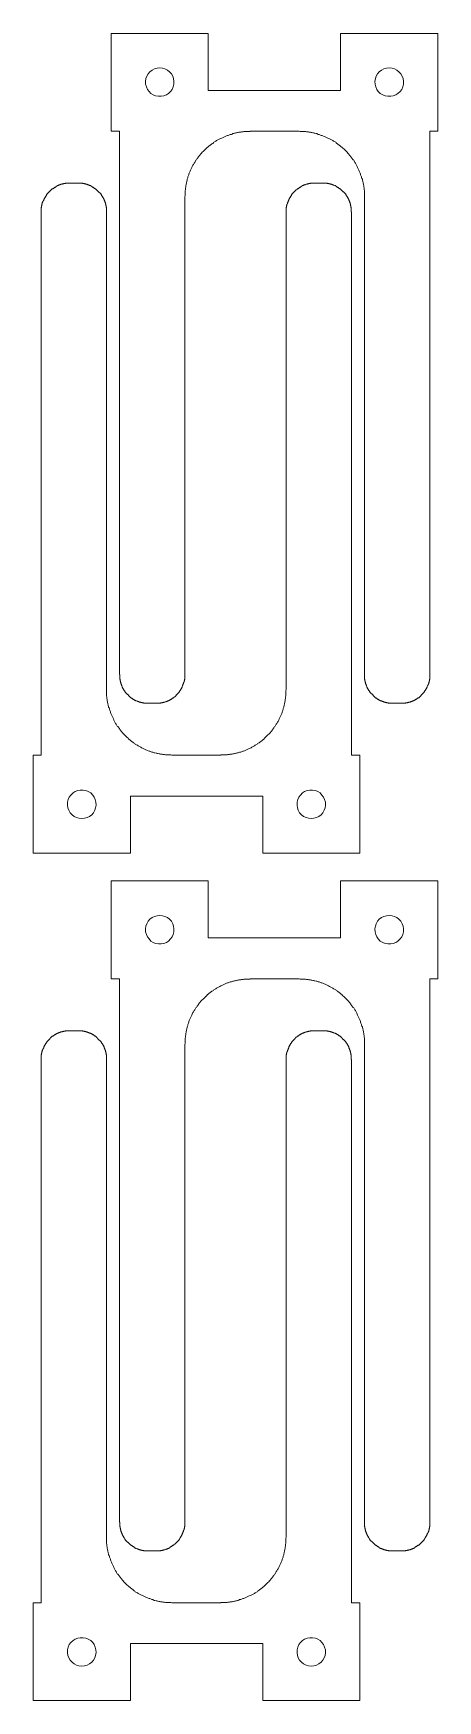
# Model space of a CAD drawing. Extents: x 61 to 201, y 102 to 681.
import ezdxf

# ---------------------------------------------------------------- set-up
doc = ezdxf.new("R2010")
doc.units = 0
doc.header["$MEASUREMENT"] = 0
doc.layers.add('Capa 1', color=7, linetype='Continuous')

msp = doc.modelspace()

# ---------------------------------------------------------------- linework, layer by layer
at = {"layer": 'Capa 1', "color": 7, "lineweight": 20, "true_color": 0xffffff}
for points in [[(87.78, 680.62), (87.78, 646.66)], [(121.5, 680.62), (87.78, 680.62)], [(121.5, 660.82), (121.5, 680.62)], [(167.46, 660.82), (167.46, 680.62)], [(167.46, 680.62), (201.18, 680.62)], [(201.18, 680.62), (201.18, 646.66)], [(104.7, 668.62), (105.66, 668.5), (106.5, 668.26), (107.34, 667.9), (108.06, 667.3), (108.78, 666.58), (109.26, 665.74), (109.5, 664.9), (109.62, 663.94), (109.62, 662.98), (109.38, 662.02), (109.02, 661.18), (108.42, 660.46), (107.7, 659.74), (106.98, 659.26), (106.14, 658.9), (105.18, 658.78), (104.22, 658.78), (103.26, 658.9), (102.42, 659.26), (101.58, 659.74), (100.98, 660.46), (100.38, 661.18), (100.02, 662.02), (99.78, 662.98), (99.78, 663.94), (99.9, 664.9), (100.14, 665.74), (100.62, 666.58), (101.22, 667.3), (102.06, 667.9), (102.9, 668.26), (103.74, 668.5), (104.7, 668.62)], [(184.38, 668.62), (183.42, 668.5), (182.46, 668.26), (181.62, 667.9), (180.9, 667.3), (180.3, 666.58), (179.82, 665.74), (179.58, 664.9), (179.34, 663.94), (179.46, 662.98), (179.7, 662.02), (180.06, 661.18), (180.54, 660.46), (181.26, 659.74), (182.1, 659.26), (182.94, 658.9), (183.9, 658.78), (184.86, 658.78), (185.7, 658.9), (186.66, 659.26), (187.38, 659.74), (188.1, 660.46), (188.7, 661.18), (189.06, 662.02), (189.3, 662.98), (189.3, 663.94), (189.18, 664.9), (188.82, 665.74), (188.34, 666.58), (187.74, 667.3), (187.02, 667.9), (186.18, 668.26), (185.34, 668.5), (184.38, 668.62)], [(121.5, 660.82), (167.46, 660.82)], [(87.78, 646.66), (90.66, 646.66)], [(90.66, 646.66), (90.66, 458.14)], [(113.34, 623.98), (113.46, 624.22), (113.46, 626.14), (113.58, 626.38), (113.58, 626.98), (113.7, 627.22), (113.7, 627.82), (113.82, 628.06), (113.82, 628.3), (113.94, 628.66), (113.94, 628.9), (114.06, 629.14), (114.06, 629.38), (114.18, 629.74), (114.18, 629.98), (114.3, 630.22), (114.42, 630.46), (114.42, 630.82), (114.54, 631.06), (114.66, 631.3), (114.78, 631.54), (114.78, 631.78), (114.9, 632.14), (115.02, 632.38), (115.14, 632.62), (115.26, 632.86), (115.38, 633.1), (115.5, 633.34), (115.62, 633.58), (115.74, 633.82), (115.86, 634.06), (115.98, 634.42), (116.1, 634.66), (116.22, 634.9), (116.34, 635.14), (116.46, 635.38), (116.58, 635.62), (116.82, 635.86), (116.94, 636.1), (117.06, 636.34), (117.18, 636.58), (117.42, 636.7), (117.54, 636.94), (117.66, 637.18), (117.9, 637.42), (118.02, 637.66), (118.26, 637.9), (118.38, 638.14), (118.5, 638.26), (118.74, 638.5), (118.86, 638.74), (119.1, 638.98), (119.22, 639.1), (119.46, 639.34), (119.7, 639.58), (119.82, 639.7), (120.06, 639.94), (120.3, 640.18), (120.42, 640.3), (120.66, 640.54), (120.9, 640.78), (121.02, 640.9), (121.26, 641.14), (121.5, 641.26), (121.74, 641.5), (121.86, 641.62), (122.1, 641.74), (122.34, 641.98), (122.58, 642.1), (122.82, 642.34), (123.06, 642.46), (123.3, 642.58), (123.42, 642.82), (123.66, 642.94), (123.9, 643.06), (124.14, 643.18), (124.38, 643.42), (124.62, 643.54), (124.86, 643.66), (125.1, 643.78), (125.34, 643.9), (125.58, 644.02), (125.94, 644.14), (126.18, 644.26), (126.42, 644.38), (126.66, 644.5), (126.9, 644.62), (127.14, 644.74), (127.38, 644.86), (127.62, 644.98), (127.86, 645.1), (128.22, 645.22), (128.46, 645.22), (128.7, 645.34), (128.94, 645.46), (129.18, 645.58), (129.54, 645.58), (129.78, 645.7), (130.02, 645.82), (130.26, 645.82), (130.62, 645.94), (130.86, 645.94), (131.1, 646.06), (131.34, 646.06), (131.7, 646.18), (131.94, 646.18), (132.18, 646.3), (132.78, 646.3), (133.02, 646.42), (133.62, 646.42), (133.86, 646.54), (136.02, 646.54)], [(153.06, 646.66), (136.02, 646.66)], [(153.06, 646.66), (153.42, 646.54), (155.34, 646.54), (155.58, 646.42), (156.18, 646.42), (156.42, 646.3), (157.02, 646.3), (157.26, 646.18), (157.5, 646.18), (157.86, 646.06), (158.1, 646.06), (158.34, 645.94), (158.58, 645.94), (158.94, 645.82), (159.18, 645.82), (159.42, 645.7), (159.66, 645.58), (160.02, 645.58), (160.26, 645.46), (160.5, 645.34), (160.74, 645.22), (160.98, 645.22), (161.34, 645.1), (161.58, 644.98), (161.82, 644.86), (162.06, 644.74), (162.3, 644.62), (162.54, 644.5), (162.78, 644.38), (163.02, 644.26), (163.26, 644.14), (163.62, 644.02), (163.86, 643.9), (164.1, 643.78), (164.34, 643.66), (164.58, 643.54), (164.82, 643.42), (165.06, 643.18), (165.3, 643.06), (165.54, 642.94), (165.78, 642.82), (165.9, 642.58), (166.14, 642.46), (166.38, 642.34), (166.62, 642.1), (166.86, 641.98), (167.1, 641.74), (167.34, 641.62), (167.46, 641.5), (167.7, 641.26), (167.94, 641.14), (168.18, 640.9), (168.3, 640.78), (168.54, 640.54), (168.78, 640.3), (168.9, 640.18), (169.14, 639.94), (169.38, 639.7), (169.5, 639.58), (169.74, 639.34), (169.98, 639.1), (170.1, 638.98), (170.34, 638.74), (170.46, 638.5), (170.7, 638.26), (170.82, 638.14), (170.94, 637.9), (171.18, 637.66), (171.3, 637.42), (171.54, 637.18), (171.66, 636.94), (171.78, 636.7), (172.02, 636.58), (172.14, 636.34), (172.26, 636.1), (172.38, 635.86), (172.62, 635.62), (172.74, 635.38), (172.86, 635.14), (172.98, 634.9), (173.1, 634.66), (173.22, 634.42), (173.34, 634.06), (173.46, 633.82), (173.58, 633.58), (173.7, 633.34), (173.82, 633.1), (173.94, 632.86), (174.06, 632.62), (174.18, 632.38), (174.3, 632.14), (174.42, 631.78), (174.42, 631.54), (174.54, 631.3), (174.66, 631.06), (174.78, 630.82), (174.78, 630.46), (174.9, 630.22), (175.02, 629.98), (175.02, 629.74), (175.14, 629.38), (175.14, 629.14), (175.26, 628.9), (175.26, 628.66), (175.38, 628.3), (175.38, 628.06), (175.5, 627.82), (175.5, 627.22), (175.62, 626.98), (175.62, 626.38), (175.74, 626.14), (175.74, 623.98)], [(201.18, 646.66), (198.42, 646.66)], [(198.42, 646.66), (198.42, 458.14)], [(63.54, 618.66), (63.54, 620.22), (63.66, 620.34), (63.66, 620.82), (63.78, 620.94), (63.78, 621.3), (63.9, 621.42), (63.9, 621.78), (64.02, 621.9), (64.02, 622.02), (64.14, 622.14), (64.14, 622.38), (64.26, 622.5), (64.26, 622.62), (64.38, 622.74), (64.38, 622.98), (64.5, 623.1), (64.5, 623.22), (64.62, 623.34), (64.62, 623.46), (64.74, 623.58), (64.86, 623.7), (64.86, 623.82), (64.98, 623.94), (64.98, 624.06), (65.1, 624.18), (65.1, 624.3), (65.22, 624.3), (65.34, 624.42), (65.34, 624.54), (65.46, 624.66), (65.46, 624.78), (65.58, 624.9), (65.7, 624.9), (65.7, 625.02), (65.82, 625.14), (65.94, 625.26), (66.06, 625.38), (66.18, 625.5), (66.18, 625.62), (66.3, 625.62), (66.42, 625.74), (66.54, 625.86), (66.54, 625.98), (66.66, 625.98), (66.78, 626.1), (66.9, 626.22), (67.02, 626.34), (67.14, 626.46), (67.26, 626.46), (67.26, 626.58), (67.38, 626.7), (67.5, 626.7), (67.62, 626.82), (67.74, 626.82), (67.86, 626.94), (67.86, 627.06), (67.98, 627.06), (68.1, 627.18), (68.22, 627.18), (68.34, 627.3), (68.46, 627.3), (68.58, 627.42), (68.7, 627.54), (68.82, 627.54), (68.94, 627.66), (69.06, 627.66), (69.18, 627.78), (69.42, 627.78), (69.54, 627.9), (69.66, 627.9), (69.78, 628.02), (70.02, 628.02), (70.14, 628.14), (70.26, 628.14), (70.38, 628.26), (70.74, 628.26), (70.86, 628.38), (71.22, 628.38), (71.34, 628.5), (71.82, 628.5), (71.94, 628.62), (73.5, 628.62)], [(73.5, 628.62), (76.38, 628.62)], [(76.38, 628.62), (77.82, 628.62), (77.94, 628.5), (78.42, 628.5), (78.54, 628.38), (78.9, 628.38), (79.02, 628.26), (79.38, 628.26), (79.5, 628.14), (79.62, 628.14), (79.74, 628.02), (79.98, 628.02), (80.1, 627.9), (80.22, 627.9), (80.34, 627.78), (80.58, 627.78), (80.7, 627.66), (80.82, 627.66), (80.94, 627.54), (81.06, 627.54), (81.18, 627.42), (81.3, 627.3), (81.42, 627.3), (81.54, 627.18), (81.66, 627.18), (81.78, 627.06), (81.9, 627.06), (81.9, 626.94), (82.02, 626.82), (82.14, 626.82), (82.26, 626.7), (82.38, 626.7), (82.5, 626.58), (82.5, 626.46), (82.62, 626.46), (82.74, 626.34), (82.86, 626.22), (82.98, 626.1), (83.1, 625.98), (83.22, 625.98), (83.22, 625.86), (83.34, 625.74), (83.46, 625.62), (83.58, 625.62), (83.58, 625.5), (83.7, 625.38), (83.82, 625.26), (83.94, 625.14), (84.06, 625.02), (84.06, 624.9), (84.18, 624.9), (84.3, 624.78), (84.3, 624.66), (84.42, 624.54), (84.42, 624.42), (84.54, 624.3), (84.66, 624.3), (84.66, 624.18), (84.78, 624.06), (84.78, 623.94), (84.9, 623.82), (84.9, 623.7), (85.02, 623.58), (85.14, 623.46), (85.14, 623.34), (85.26, 623.22), (85.26, 623.1), (85.38, 622.98), (85.38, 622.74), (85.5, 622.62), (85.5, 622.5), (85.62, 622.38), (85.62, 622.14), (85.74, 622.02), (85.74, 621.9), (85.86, 621.78), (85.86, 621.42), (85.98, 621.3), (85.98, 620.94), (86.1, 620.82), (86.1, 620.34), (86.22, 620.22), (86.22, 618.66)], [(148.62, 618.66), (148.62, 620.22), (148.74, 620.34), (148.74, 620.82), (148.86, 620.94), (148.86, 621.3), (148.98, 621.42), (148.98, 621.78), (149.1, 621.9), (149.1, 622.02), (149.22, 622.14), (149.22, 622.38), (149.34, 622.5), (149.34, 622.62), (149.46, 622.74), (149.46, 622.98), (149.58, 623.1), (149.58, 623.22), (149.7, 623.34), (149.7, 623.46), (149.82, 623.58), (149.94, 623.7), (149.94, 623.82), (150.06, 623.94), (150.06, 624.06), (150.18, 624.18), (150.18, 624.3), (150.3, 624.3), (150.42, 624.42), (150.42, 624.54), (150.54, 624.66), (150.54, 624.78), (150.66, 624.9), (150.78, 624.9), (150.78, 625.02), (150.9, 625.14), (151.02, 625.26), (151.14, 625.38), (151.26, 625.5), (151.26, 625.62), (151.38, 625.62), (151.5, 625.74), (151.62, 625.86), (151.62, 625.98), (151.74, 625.98), (151.86, 626.1), (151.98, 626.22), (152.1, 626.34), (152.22, 626.46), (152.34, 626.46), (152.34, 626.58), (152.46, 626.7), (152.58, 626.7), (152.7, 626.82), (152.82, 626.82), (152.94, 626.94), (152.94, 627.06), (153.06, 627.06), (153.18, 627.18), (153.3, 627.18), (153.42, 627.3), (153.54, 627.3), (153.66, 627.42), (153.78, 627.54), (153.9, 627.54), (154.02, 627.66), (154.14, 627.66), (154.26, 627.78), (154.5, 627.78), (154.62, 627.9), (154.74, 627.9), (154.86, 628.02), (155.1, 628.02), (155.22, 628.14), (155.34, 628.14), (155.46, 628.26), (155.82, 628.26), (155.94, 628.38), (156.3, 628.38), (156.42, 628.5), (156.9, 628.5), (157.02, 628.62), (158.58, 628.62)], [(161.34, 628.62), (158.58, 628.62)], [(161.34, 628.62), (162.78, 628.62), (162.9, 628.5), (163.38, 628.5), (163.5, 628.38), (163.86, 628.38), (163.98, 628.26), (164.34, 628.26), (164.46, 628.14), (164.58, 628.14), (164.7, 628.02), (164.94, 628.02), (165.06, 627.9), (165.18, 627.9), (165.3, 627.78), (165.54, 627.78), (165.66, 627.66), (165.78, 627.66), (165.9, 627.54), (166.02, 627.54), (166.14, 627.42), (166.26, 627.3), (166.38, 627.3), (166.5, 627.18), (166.62, 627.18), (166.74, 627.06), (166.86, 627.06), (166.86, 626.94), (166.98, 626.82), (167.1, 626.82), (167.22, 626.7), (167.34, 626.7), (167.46, 626.58), (167.46, 626.46), (167.58, 626.46), (167.7, 626.34), (167.82, 626.22), (167.94, 626.1), (168.06, 625.98), (168.18, 625.98), (168.18, 625.86), (168.3, 625.74), (168.42, 625.62), (168.54, 625.62), (168.54, 625.5), (168.66, 625.38), (168.78, 625.26), (168.9, 625.14), (169.02, 625.02), (169.02, 624.9), (169.14, 624.9), (169.26, 624.78), (169.26, 624.66), (169.38, 624.54), (169.38, 624.42), (169.5, 624.3), (169.62, 624.3), (169.62, 624.18), (169.74, 624.06), (169.74, 623.94), (169.86, 623.82), (169.86, 623.7), (169.98, 623.58), (170.1, 623.46), (170.1, 623.34), (170.22, 623.22), (170.22, 623.1), (170.34, 622.98), (170.34, 622.74), (170.46, 622.62), (170.46, 622.5), (170.58, 622.38), (170.58, 622.14), (170.7, 622.02), (170.7, 621.9), (170.82, 621.78), (170.82, 621.42), (170.94, 621.3), (170.94, 620.94), (171.06, 620.82), (171.06, 620.34), (171.18, 620.22), (171.18, 618.66)], [(113.34, 458.14), (113.34, 623.98)], [(175.74, 458.14), (175.74, 623.98)], [(63.54, 430.14), (63.54, 618.66)], [(86.22, 618.66), (86.22, 452.82)], [(148.62, 618.66), (148.62, 452.82)], [(171.3, 430.14), (171.3, 618.66)], [(100.62, 448.18), (99.18, 448.18), (99.06, 448.3), (98.58, 448.3), (98.46, 448.42), (98.1, 448.42), (97.98, 448.54), (97.62, 448.54), (97.5, 448.66), (97.38, 448.66), (97.26, 448.78), (97.02, 448.78), (96.9, 448.9), (96.78, 448.9), (96.66, 449.02), (96.42, 449.02), (96.3, 449.14), (96.18, 449.14), (96.06, 449.26), (95.94, 449.26), (95.82, 449.38), (95.7, 449.5), (95.58, 449.5), (95.46, 449.62), (95.34, 449.62), (95.22, 449.74), (95.1, 449.74), (95.1, 449.86), (94.98, 449.98), (94.86, 449.98), (94.74, 450.1), (94.62, 450.1), (94.5, 450.22), (94.5, 450.34), (94.38, 450.34), (94.26, 450.46), (94.14, 450.58), (94.02, 450.7), (93.9, 450.82), (93.78, 450.82), (93.78, 450.94), (93.66, 451.06), (93.54, 451.18), (93.42, 451.18), (93.42, 451.3), (93.3, 451.42), (93.18, 451.54), (93.06, 451.66), (92.94, 451.78), (92.94, 451.9), (92.82, 451.9), (92.7, 452.02), (92.7, 452.14), (92.58, 452.26), (92.58, 452.38), (92.46, 452.5), (92.34, 452.5), (92.34, 452.62), (92.22, 452.74), (92.22, 452.86), (92.1, 452.98), (92.1, 453.1), (91.98, 453.22), (91.86, 453.34), (91.86, 453.46), (91.74, 453.58), (91.74, 453.7), (91.62, 453.82), (91.62, 454.06), (91.5, 454.18), (91.5, 454.3), (91.38, 454.42), (91.38, 454.66), (91.26, 454.78), (91.26, 454.9), (91.14, 455.02), (91.14, 455.38), (91.02, 455.5), (91.02, 455.86), (90.9, 455.98), (90.9, 456.46), (90.78, 456.58), (90.78, 458.14)], [(113.34, 458.14), (113.34, 456.58), (113.22, 456.46), (113.22, 455.98), (113.1, 455.86), (113.1, 455.5), (112.98, 455.38), (112.98, 455.02), (112.86, 454.9), (112.86, 454.78), (112.74, 454.66), (112.74, 454.42), (112.62, 454.3), (112.62, 454.18), (112.5, 454.06), (112.5, 453.82), (112.38, 453.7), (112.38, 453.58), (112.26, 453.46), (112.26, 453.34), (112.14, 453.22), (112.02, 453.1), (112.02, 452.98), (111.9, 452.86), (111.9, 452.74), (111.78, 452.62), (111.78, 452.5), (111.66, 452.5), (111.54, 452.38), (111.54, 452.26), (111.42, 452.14), (111.42, 452.02), (111.3, 451.9), (111.18, 451.9), (111.18, 451.78), (111.06, 451.66), (110.94, 451.54), (110.82, 451.42), (110.7, 451.3), (110.7, 451.18), (110.58, 451.18), (110.46, 451.06), (110.34, 450.94), (110.34, 450.82), (110.22, 450.82), (110.1, 450.7), (109.98, 450.58), (109.86, 450.46), (109.74, 450.34), (109.62, 450.34), (109.62, 450.22), (109.5, 450.1), (109.38, 450.1), (109.26, 449.98), (109.14, 449.98), (109.02, 449.86), (109.02, 449.74), (108.9, 449.74), (108.78, 449.62), (108.66, 449.62), (108.54, 449.5), (108.42, 449.5), (108.3, 449.38), (108.18, 449.26), (108.06, 449.26), (107.94, 449.14), (107.82, 449.14), (107.7, 449.02), (107.46, 449.02), (107.34, 448.9), (107.22, 448.9), (107.1, 448.78), (106.86, 448.78), (106.74, 448.66), (106.62, 448.66), (106.5, 448.54), (106.14, 448.54), (106.02, 448.42), (105.66, 448.42), (105.54, 448.3), (105.06, 448.3), (104.94, 448.18), (103.38, 448.18)], [(185.58, 448.18), (184.14, 448.18), (184.02, 448.3), (183.54, 448.3), (183.42, 448.42), (183.06, 448.42), (182.94, 448.54), (182.58, 448.54), (182.46, 448.66), (182.34, 448.66), (182.22, 448.78), (181.98, 448.78), (181.86, 448.9), (181.74, 448.9), (181.62, 449.02), (181.38, 449.02), (181.26, 449.14), (181.14, 449.14), (181.02, 449.26), (180.9, 449.26), (180.78, 449.38), (180.66, 449.5), (180.54, 449.5), (180.42, 449.62), (180.3, 449.62), (180.18, 449.74), (180.06, 449.74), (180.06, 449.86), (179.94, 449.98), (179.82, 449.98), (179.7, 450.1), (179.58, 450.1), (179.46, 450.22), (179.46, 450.34), (179.34, 450.34), (179.22, 450.46), (179.1, 450.58), (178.98, 450.7), (178.86, 450.82), (178.74, 450.82), (178.74, 450.94), (178.62, 451.06), (178.5, 451.18), (178.38, 451.18), (178.38, 451.3), (178.26, 451.42), (178.14, 451.54), (178.02, 451.66), (177.9, 451.78), (177.9, 451.9), (177.78, 451.9), (177.66, 452.02), (177.66, 452.14), (177.54, 452.26), (177.54, 452.38), (177.42, 452.5), (177.3, 452.5), (177.3, 452.62), (177.18, 452.74), (177.18, 452.86), (177.06, 452.98), (177.06, 453.1), (176.94, 453.22), (176.82, 453.34), (176.82, 453.46), (176.7, 453.58), (176.7, 453.7), (176.58, 453.82), (176.58, 454.06), (176.46, 454.18), (176.46, 454.3), (176.34, 454.42), (176.34, 454.66), (176.22, 454.78), (176.22, 454.9), (176.1, 455.02), (176.1, 455.38), (175.98, 455.5), (175.98, 455.86), (175.86, 455.98), (175.86, 456.46), (175.74, 456.58), (175.74, 458.14)], [(198.42, 458.14), (198.42, 456.58), (198.3, 456.46), (198.3, 455.98), (198.18, 455.86), (198.18, 455.5), (198.06, 455.38), (198.06, 455.02), (197.94, 454.9), (197.94, 454.78), (197.82, 454.66), (197.82, 454.42), (197.7, 454.3), (197.7, 454.18), (197.58, 454.06), (197.58, 453.82), (197.46, 453.7), (197.46, 453.58), (197.34, 453.46), (197.34, 453.34), (197.22, 453.22), (197.1, 453.1), (197.1, 452.98), (196.98, 452.86), (196.98, 452.74), (196.86, 452.62), (196.86, 452.5), (196.74, 452.5), (196.62, 452.38), (196.62, 452.26), (196.5, 452.14), (196.5, 452.02), (196.38, 451.9), (196.26, 451.9), (196.26, 451.78), (196.14, 451.66), (196.02, 451.54), (195.9, 451.42), (195.78, 451.3), (195.78, 451.18), (195.66, 451.18), (195.54, 451.06), (195.42, 450.94), (195.42, 450.82), (195.3, 450.82), (195.18, 450.7), (195.06, 450.58), (194.94, 450.46), (194.82, 450.34), (194.7, 450.34), (194.7, 450.22), (194.58, 450.1), (194.46, 450.1), (194.34, 449.98), (194.22, 449.98), (194.1, 449.86), (194.1, 449.74), (193.98, 449.74), (193.86, 449.62), (193.74, 449.62), (193.62, 449.5), (193.5, 449.5), (193.38, 449.38), (193.26, 449.26), (193.14, 449.26), (193.02, 449.14), (192.9, 449.14), (192.78, 449.02), (192.54, 449.02), (192.42, 448.9), (192.3, 448.9), (192.18, 448.78), (191.94, 448.78), (191.82, 448.66), (191.7, 448.66), (191.58, 448.54), (191.22, 448.54), (191.1, 448.42), (190.74, 448.42), (190.62, 448.3), (190.14, 448.3), (190.02, 448.18), (188.46, 448.18)], [(108.9, 430.14), (108.54, 430.26), (106.62, 430.26), (106.38, 430.38), (105.78, 430.38), (105.54, 430.5), (104.94, 430.5), (104.7, 430.62), (104.46, 430.62), (104.1, 430.74), (103.86, 430.74), (103.62, 430.86), (103.38, 430.86), (103.02, 430.98), (102.78, 430.98), (102.54, 431.1), (102.3, 431.22), (101.94, 431.22), (101.7, 431.34), (101.46, 431.46), (101.22, 431.58), (100.98, 431.58), (100.62, 431.7), (100.38, 431.82), (100.14, 431.94), (99.9, 432.06), (99.66, 432.18), (99.42, 432.3), (99.18, 432.42), (98.94, 432.54), (98.7, 432.66), (98.34, 432.78), (98.1, 432.9), (97.86, 433.02), (97.62, 433.14), (97.38, 433.26), (97.14, 433.38), (96.9, 433.62), (96.66, 433.74), (96.42, 433.86), (96.18, 433.98), (96.06, 434.22), (95.82, 434.34), (95.58, 434.46), (95.34, 434.7), (95.1, 434.82), (94.86, 435.06), (94.62, 435.18), (94.5, 435.3), (94.26, 435.54), (94.02, 435.66), (93.78, 435.9), (93.66, 436.02), (93.42, 436.26), (93.18, 436.5), (93.06, 436.62), (92.82, 436.86), (92.58, 437.1), (92.46, 437.22), (92.22, 437.46), (91.98, 437.7), (91.86, 437.82), (91.62, 438.06), (91.5, 438.3), (91.26, 438.54), (91.14, 438.66), (91.02, 438.9), (90.78, 439.14), (90.66, 439.38), (90.42, 439.62), (90.3, 439.86), (90.18, 440.1), (89.94, 440.22), (89.82, 440.46), (89.7, 440.7), (89.58, 440.94), (89.34, 441.18), (89.22, 441.42), (89.1, 441.66), (88.98, 441.9), (88.86, 442.14), (88.74, 442.38), (88.62, 442.74), (88.5, 442.98), (88.38, 443.22), (88.26, 443.46), (88.14, 443.7), (88.02, 443.94), (87.9, 444.18), (87.78, 444.42), (87.66, 444.66), (87.54, 445.02), (87.54, 445.26), (87.42, 445.5), (87.3, 445.74), (87.18, 445.98), (87.18, 446.34), (87.06, 446.58), (86.94, 446.82), (86.94, 447.06), (86.82, 447.42), (86.82, 447.66), (86.7, 447.9), (86.7, 448.14), (86.58, 448.5), (86.58, 448.74), (86.46, 448.98), (86.46, 449.58), (86.34, 449.82), (86.34, 450.42), (86.22, 450.66), (86.22, 452.82)], [(148.62, 452.82), (148.5, 452.58), (148.5, 450.66), (148.38, 450.42), (148.38, 449.82), (148.26, 449.58), (148.26, 448.98), (148.14, 448.74), (148.14, 448.5), (148.02, 448.14), (148.02, 447.9), (147.9, 447.66), (147.9, 447.42), (147.78, 447.06), (147.78, 446.82), (147.66, 446.58), (147.54, 446.34), (147.54, 445.98), (147.42, 445.74), (147.3, 445.5), (147.18, 445.26), (147.18, 445.02), (147.06, 444.66), (146.94, 444.42), (146.82, 444.18), (146.7, 443.94), (146.58, 443.7), (146.46, 443.46), (146.34, 443.22), (146.22, 442.98), (146.1, 442.74), (145.98, 442.38), (145.86, 442.14), (145.74, 441.9), (145.62, 441.66), (145.5, 441.42), (145.38, 441.18), (145.14, 440.94), (145.02, 440.7), (144.9, 440.46), (144.78, 440.22), (144.54, 440.1), (144.42, 439.86), (144.3, 439.62), (144.06, 439.38), (143.94, 439.14), (143.7, 438.9), (143.58, 438.66), (143.46, 438.54), (143.22, 438.3), (143.1, 438.06), (142.86, 437.82), (142.74, 437.7), (142.5, 437.46), (142.26, 437.22), (142.14, 437.1), (141.9, 436.86), (141.66, 436.62), (141.54, 436.5), (141.3, 436.26), (141.06, 436.02), (140.94, 435.9), (140.7, 435.66), (140.46, 435.54), (140.22, 435.3), (140.1, 435.18), (139.86, 435.06), (139.62, 434.82), (139.38, 434.7), (139.14, 434.46), (138.9, 434.34), (138.66, 434.22), (138.54, 433.98), (138.3, 433.86), (138.06, 433.74), (137.82, 433.62), (137.58, 433.38), (137.34, 433.26), (137.1, 433.14), (136.86, 433.02), (136.62, 432.9), (136.38, 432.78), (136.02, 432.66), (135.78, 432.54), (135.54, 432.42), (135.3, 432.3), (135.06, 432.18), (134.82, 432.06), (134.58, 431.94), (134.34, 431.82), (134.1, 431.7), (133.74, 431.58), (133.5, 431.58), (133.26, 431.46), (133.02, 431.34), (132.78, 431.22), (132.42, 431.22), (132.18, 431.1), (131.94, 430.98), (131.7, 430.98), (131.34, 430.86), (131.1, 430.86), (130.86, 430.74), (130.62, 430.74), (130.26, 430.62), (130.02, 430.62), (129.78, 430.5), (129.18, 430.5), (128.94, 430.38), (128.34, 430.38), (128.1, 430.26), (125.94, 430.26)], [(100.62, 448.18), (103.38, 448.18)], [(188.46, 448.18), (185.58, 448.18)], [(60.78, 396.18), (60.78, 430.14)], [(60.78, 430.14), (63.54, 430.14)], [(108.9, 430.14), (125.94, 430.14)], [(174.18, 430.14), (171.3, 430.14)], [(174.18, 396.18), (174.18, 430.14)], [(77.58, 408.18), (78.54, 408.3), (79.5, 408.54), (80.34, 408.9), (81.06, 409.5), (81.66, 410.22), (82.14, 411.06), (82.38, 411.9), (82.62, 412.86), (82.5, 413.82), (82.26, 414.78), (81.9, 415.62), (81.42, 416.34), (80.7, 417.06), (79.86, 417.54), (79.02, 417.9), (78.06, 418.02), (77.1, 418.02), (76.26, 417.9), (75.3, 417.54), (74.58, 417.06), (73.86, 416.34), (73.26, 415.62), (72.9, 414.78), (72.66, 413.82), (72.66, 412.86), (72.78, 411.9), (73.14, 411.06), (73.62, 410.22), (74.22, 409.5), (74.94, 408.9), (75.78, 408.54), (76.62, 408.3), (77.58, 408.18)], [(157.26, 408.18), (156.3, 408.3), (155.46, 408.54), (154.62, 408.9), (153.9, 409.5), (153.18, 410.22), (152.7, 411.06), (152.46, 411.9), (152.34, 412.86), (152.34, 413.82), (152.58, 414.78), (152.94, 415.62), (153.54, 416.34), (154.26, 417.06), (154.98, 417.54), (155.82, 417.9), (156.78, 418.02), (157.74, 418.02), (158.7, 417.9), (159.54, 417.54), (160.38, 417.06), (160.98, 416.34), (161.58, 415.62), (161.94, 414.78), (162.18, 413.82), (162.18, 412.86), (162.06, 411.9), (161.82, 411.06), (161.34, 410.22), (160.74, 409.5), (159.9, 408.9), (159.06, 408.54), (158.22, 408.3), (157.26, 408.18)], [(140.46, 415.98), (94.5, 415.98)], [(94.5, 415.98), (94.5, 396.18)], [(140.46, 415.98), (140.46, 396.18)], [(94.5, 396.18), (60.78, 396.18)], [(140.46, 396.18), (174.18, 396.18)], [(87.78, 386.57), (87.78, 352.61)], [(121.5, 386.57), (87.78, 386.57)], [(121.5, 366.77), (121.5, 386.57)], [(167.46, 366.77), (167.46, 386.57)], [(167.46, 386.57), (201.18, 386.57)], [(201.18, 386.57), (201.18, 352.61)], [(104.7, 374.57), (105.66, 374.45), (106.5, 374.21), (107.34, 373.85), (108.06, 373.25), (108.78, 372.53), (109.26, 371.69), (109.5, 370.85), (109.62, 369.89), (109.62, 368.93), (109.38, 367.97), (109.02, 367.13), (108.42, 366.41), (107.7, 365.69), (106.98, 365.21), (106.14, 364.85), (105.18, 364.73), (104.22, 364.73), (103.26, 364.85), (102.42, 365.21), (101.58, 365.69), (100.98, 366.41), (100.38, 367.13), (100.02, 367.97), (99.78, 368.93), (99.78, 369.89), (99.9, 370.85), (100.14, 371.69), (100.62, 372.53), (101.22, 373.25), (102.06, 373.85), (102.9, 374.21), (103.74, 374.45), (104.7, 374.57)], [(184.38, 374.57), (183.42, 374.45), (182.46, 374.21), (181.62, 373.85), (180.9, 373.25), (180.3, 372.53), (179.82, 371.69), (179.58, 370.85), (179.34, 369.89), (179.46, 368.93), (179.7, 367.97), (180.06, 367.13), (180.54, 366.41), (181.26, 365.69), (182.1, 365.21), (182.94, 364.85), (183.9, 364.73), (184.86, 364.73), (185.7, 364.85), (186.66, 365.21), (187.38, 365.69), (188.1, 366.41), (188.7, 367.13), (189.06, 367.97), (189.3, 368.93), (189.3, 369.89), (189.18, 370.85), (188.82, 371.69), (188.34, 372.53), (187.74, 373.25), (187.02, 373.85), (186.18, 374.21), (185.34, 374.45), (184.38, 374.57)], [(121.5, 366.77), (167.46, 366.77)], [(87.78, 352.61), (90.66, 352.61)], [(90.66, 352.61), (90.66, 164.09)], [(113.34, 329.93), (113.46, 330.17), (113.46, 332.09), (113.58, 332.33), (113.58, 332.93), (113.7, 333.17), (113.7, 333.77), (113.82, 334.01), (113.82, 334.25), (113.94, 334.61), (113.94, 334.85), (114.06, 335.09), (114.06, 335.33), (114.18, 335.69), (114.18, 335.93), (114.3, 336.17), (114.42, 336.41), (114.42, 336.77), (114.54, 337.01), (114.66, 337.25), (114.78, 337.49), (114.78, 337.73), (114.9, 338.09), (115.02, 338.33), (115.14, 338.57), (115.26, 338.81), (115.38, 339.05), (115.5, 339.29), (115.62, 339.53), (115.74, 339.77), (115.86, 340.01), (115.98, 340.37), (116.1, 340.61), (116.22, 340.85), (116.34, 341.09), (116.46, 341.33), (116.58, 341.57), (116.82, 341.81), (116.94, 342.05), (117.06, 342.29), (117.18, 342.53), (117.42, 342.65), (117.54, 342.89), (117.66, 343.13), (117.9, 343.37), (118.02, 343.61), (118.26, 343.85), (118.38, 344.09), (118.5, 344.21), (118.74, 344.45), (118.86, 344.69), (119.1, 344.93), (119.22, 345.05), (119.46, 345.29), (119.7, 345.53), (119.82, 345.65), (120.06, 345.89), (120.3, 346.13), (120.42, 346.25), (120.66, 346.49), (120.9, 346.73), (121.02, 346.85), (121.26, 347.09), (121.5, 347.21), (121.74, 347.45), (121.86, 347.57), (122.1, 347.69), (122.34, 347.93), (122.58, 348.05), (122.82, 348.29), (123.06, 348.41), (123.3, 348.53), (123.42, 348.77), (123.66, 348.89), (123.9, 349.01), (124.14, 349.13), (124.38, 349.37), (124.62, 349.49), (124.86, 349.61), (125.1, 349.73), (125.34, 349.85), (125.58, 349.97), (125.94, 350.09), (126.18, 350.21), (126.42, 350.33), (126.66, 350.45), (126.9, 350.57), (127.14, 350.69), (127.38, 350.81), (127.62, 350.93), (127.86, 351.05), (128.22, 351.17), (128.46, 351.17), (128.7, 351.29), (128.94, 351.41), (129.18, 351.53), (129.54, 351.53), (129.78, 351.65), (130.02, 351.77), (130.26, 351.77), (130.62, 351.89), (130.86, 351.89), (131.1, 352.01), (131.34, 352.01), (131.7, 352.13), (131.94, 352.13), (132.18, 352.25), (132.78, 352.25), (133.02, 352.37), (133.62, 352.37), (133.86, 352.49), (136.02, 352.49)], [(153.06, 352.61), (136.02, 352.61)], [(153.06, 352.61), (153.42, 352.49), (155.34, 352.49), (155.58, 352.37), (156.18, 352.37), (156.42, 352.25), (157.02, 352.25), (157.26, 352.13), (157.5, 352.13), (157.86, 352.01), (158.1, 352.01), (158.34, 351.89), (158.58, 351.89), (158.94, 351.77), (159.18, 351.77), (159.42, 351.65), (159.66, 351.53), (160.02, 351.53), (160.26, 351.41), (160.5, 351.29), (160.74, 351.17), (160.98, 351.17), (161.34, 351.05), (161.58, 350.93), (161.82, 350.81), (162.06, 350.69), (162.3, 350.57), (162.54, 350.45), (162.78, 350.33), (163.02, 350.21), (163.26, 350.09), (163.62, 349.97), (163.86, 349.85), (164.1, 349.73), (164.34, 349.61), (164.58, 349.49), (164.82, 349.37), (165.06, 349.13), (165.3, 349.01), (165.54, 348.89), (165.78, 348.77), (165.9, 348.53), (166.14, 348.41), (166.38, 348.29), (166.62, 348.05), (166.86, 347.93), (167.1, 347.69), (167.34, 347.57), (167.46, 347.45), (167.7, 347.21), (167.94, 347.09), (168.18, 346.85), (168.3, 346.73), (168.54, 346.49), (168.78, 346.25), (168.9, 346.13), (169.14, 345.89), (169.38, 345.65), (169.5, 345.53), (169.74, 345.29), (169.98, 345.05), (170.1, 344.93), (170.34, 344.69), (170.46, 344.45), (170.7, 344.21), (170.82, 344.09), (170.94, 343.85), (171.18, 343.61), (171.3, 343.37), (171.54, 343.13), (171.66, 342.89), (171.78, 342.65), (172.02, 342.53), (172.14, 342.29), (172.26, 342.05), (172.38, 341.81), (172.62, 341.57), (172.74, 341.33), (172.86, 341.09), (172.98, 340.85), (173.1, 340.61), (173.22, 340.37), (173.34, 340.01), (173.46, 339.77), (173.58, 339.53), (173.7, 339.29), (173.82, 339.05), (173.94, 338.81), (174.06, 338.57), (174.18, 338.33), (174.3, 338.09), (174.42, 337.73), (174.42, 337.49), (174.54, 337.25), (174.66, 337.01), (174.78, 336.77), (174.78, 336.41), (174.9, 336.17), (175.02, 335.93), (175.02, 335.69), (175.14, 335.33), (175.14, 335.09), (175.26, 334.85), (175.26, 334.61), (175.38, 334.25), (175.38, 334.01), (175.5, 333.77), (175.5, 333.17), (175.62, 332.93), (175.62, 332.33), (175.74, 332.09), (175.74, 329.93)], [(201.18, 352.61), (198.42, 352.61)], [(198.42, 352.61), (198.42, 164.09)], [(63.54, 324.61), (63.54, 326.17), (63.66, 326.29), (63.66, 326.77), (63.78, 326.89), (63.78, 327.25), (63.9, 327.37), (63.9, 327.73), (64.02, 327.85), (64.02, 327.97), (64.14, 328.09), (64.14, 328.33), (64.26, 328.45), (64.26, 328.57), (64.38, 328.69), (64.38, 328.93), (64.5, 329.05), (64.5, 329.17), (64.62, 329.29), (64.62, 329.41), (64.74, 329.53), (64.86, 329.65), (64.86, 329.77), (64.98, 329.89), (64.98, 330.01), (65.1, 330.13), (65.1, 330.25), (65.22, 330.25), (65.34, 330.37), (65.34, 330.49), (65.46, 330.61), (65.46, 330.73), (65.58, 330.85), (65.7, 330.85), (65.7, 330.97), (65.82, 331.09), (65.94, 331.21), (66.06, 331.33), (66.18, 331.45), (66.18, 331.57), (66.3, 331.57), (66.42, 331.69), (66.54, 331.81), (66.54, 331.93), (66.66, 331.93), (66.78, 332.05), (66.9, 332.17), (67.02, 332.29), (67.14, 332.41), (67.26, 332.41), (67.26, 332.53), (67.38, 332.65), (67.5, 332.65), (67.62, 332.77), (67.74, 332.77), (67.86, 332.89), (67.86, 333.01), (67.98, 333.01), (68.1, 333.13), (68.22, 333.13), (68.34, 333.25), (68.46, 333.25), (68.58, 333.37), (68.7, 333.49), (68.82, 333.49), (68.94, 333.61), (69.06, 333.61), (69.18, 333.73), (69.42, 333.73), (69.54, 333.85), (69.66, 333.85), (69.78, 333.97), (70.02, 333.97), (70.14, 334.09), (70.26, 334.09), (70.38, 334.21), (70.74, 334.21), (70.86, 334.33), (71.22, 334.33), (71.34, 334.45), (71.82, 334.45), (71.94, 334.57), (73.5, 334.57)], [(73.5, 334.57), (76.38, 334.57)], [(76.38, 334.57), (77.82, 334.57), (77.94, 334.45), (78.42, 334.45), (78.54, 334.33), (78.9, 334.33), (79.02, 334.21), (79.38, 334.21), (79.5, 334.09), (79.62, 334.09), (79.74, 333.97), (79.98, 333.97), (80.1, 333.85), (80.22, 333.85), (80.34, 333.73), (80.58, 333.73), (80.7, 333.61), (80.82, 333.61), (80.94, 333.49), (81.06, 333.49), (81.18, 333.37), (81.3, 333.25), (81.42, 333.25), (81.54, 333.13), (81.66, 333.13), (81.78, 333.01), (81.9, 333.01), (81.9, 332.89), (82.02, 332.77), (82.14, 332.77), (82.26, 332.65), (82.38, 332.65), (82.5, 332.53), (82.5, 332.41), (82.62, 332.41), (82.74, 332.29), (82.86, 332.17), (82.98, 332.05), (83.1, 331.93), (83.22, 331.93), (83.22, 331.81), (83.34, 331.69), (83.46, 331.57), (83.58, 331.57), (83.58, 331.45), (83.7, 331.33), (83.82, 331.21), (83.94, 331.09), (84.06, 330.97), (84.06, 330.85), (84.18, 330.85), (84.3, 330.73), (84.3, 330.61), (84.42, 330.49), (84.42, 330.37), (84.54, 330.25), (84.66, 330.25), (84.66, 330.13), (84.78, 330.01), (84.78, 329.89), (84.9, 329.77), (84.9, 329.65), (85.02, 329.53), (85.14, 329.41), (85.14, 329.29), (85.26, 329.17), (85.26, 329.05), (85.38, 328.93), (85.38, 328.69), (85.5, 328.57), (85.5, 328.45), (85.62, 328.33), (85.62, 328.09), (85.74, 327.97), (85.74, 327.85), (85.86, 327.73), (85.86, 327.37), (85.98, 327.25), (85.98, 326.89), (86.1, 326.77), (86.1, 326.29), (86.22, 326.17), (86.22, 324.61)], [(113.34, 164.09), (113.34, 329.93)], [(148.62, 324.61), (148.62, 326.17), (148.74, 326.29), (148.74, 326.77), (148.86, 326.89), (148.86, 327.25), (148.98, 327.37), (148.98, 327.73), (149.1, 327.85), (149.1, 327.97), (149.22, 328.09), (149.22, 328.33), (149.34, 328.45), (149.34, 328.57), (149.46, 328.69), (149.46, 328.93), (149.58, 329.05), (149.58, 329.17), (149.7, 329.29), (149.7, 329.41), (149.82, 329.53), (149.94, 329.65), (149.94, 329.77), (150.06, 329.89), (150.06, 330.01), (150.18, 330.13), (150.18, 330.25), (150.3, 330.25), (150.42, 330.37), (150.42, 330.49), (150.54, 330.61), (150.54, 330.73), (150.66, 330.85), (150.78, 330.85), (150.78, 330.97), (150.9, 331.09), (151.02, 331.21), (151.14, 331.33), (151.26, 331.45), (151.26, 331.57), (151.38, 331.57), (151.5, 331.69), (151.62, 331.81), (151.62, 331.93), (151.74, 331.93), (151.86, 332.05), (151.98, 332.17), (152.1, 332.29), (152.22, 332.41), (152.34, 332.41), (152.34, 332.53), (152.46, 332.65), (152.58, 332.65), (152.7, 332.77), (152.82, 332.77), (152.94, 332.89), (152.94, 333.01), (153.06, 333.01), (153.18, 333.13), (153.3, 333.13), (153.42, 333.25), (153.54, 333.25), (153.66, 333.37), (153.78, 333.49), (153.9, 333.49), (154.02, 333.61), (154.14, 333.61), (154.26, 333.73), (154.5, 333.73), (154.62, 333.85), (154.74, 333.85), (154.86, 333.97), (155.1, 333.97), (155.22, 334.09), (155.34, 334.09), (155.46, 334.21), (155.82, 334.21), (155.94, 334.33), (156.3, 334.33), (156.42, 334.45), (156.9, 334.45), (157.02, 334.57), (158.58, 334.57)], [(161.34, 334.57), (158.58, 334.57)], [(161.34, 334.57), (162.78, 334.57), (162.9, 334.45), (163.38, 334.45), (163.5, 334.33), (163.86, 334.33), (163.98, 334.21), (164.34, 334.21), (164.46, 334.09), (164.58, 334.09), (164.7, 333.97), (164.94, 333.97), (165.06, 333.85), (165.18, 333.85), (165.3, 333.73), (165.54, 333.73), (165.66, 333.61), (165.78, 333.61), (165.9, 333.49), (166.02, 333.49), (166.14, 333.37), (166.26, 333.25), (166.38, 333.25), (166.5, 333.13), (166.62, 333.13), (166.74, 333.01), (166.86, 333.01), (166.86, 332.89), (166.98, 332.77), (167.1, 332.77), (167.22, 332.65), (167.34, 332.65), (167.46, 332.53), (167.46, 332.41), (167.58, 332.41), (167.7, 332.29), (167.82, 332.17), (167.94, 332.05), (168.06, 331.93), (168.18, 331.93), (168.18, 331.81), (168.3, 331.69), (168.42, 331.57), (168.54, 331.57), (168.54, 331.45), (168.66, 331.33), (168.78, 331.21), (168.9, 331.09), (169.02, 330.97), (169.02, 330.85), (169.14, 330.85), (169.26, 330.73), (169.26, 330.61), (169.38, 330.49), (169.38, 330.37), (169.5, 330.25), (169.62, 330.25), (169.62, 330.13), (169.74, 330.01), (169.74, 329.89), (169.86, 329.77), (169.86, 329.65), (169.98, 329.53), (170.1, 329.41), (170.1, 329.29), (170.22, 329.17), (170.22, 329.05), (170.34, 328.93), (170.34, 328.69), (170.46, 328.57), (170.46, 328.45), (170.58, 328.33), (170.58, 328.09), (170.7, 327.97), (170.7, 327.85), (170.82, 327.73), (170.82, 327.37), (170.94, 327.25), (170.94, 326.89), (171.06, 326.77), (171.06, 326.29), (171.18, 326.17), (171.18, 324.61)], [(175.74, 164.09), (175.74, 329.93)], [(63.54, 136.09), (63.54, 324.61)], [(86.22, 324.61), (86.22, 158.77)], [(148.62, 324.61), (148.62, 158.77)], [(171.3, 136.09), (171.3, 324.61)], [(100.62, 154.13), (99.18, 154.13), (99.06, 154.25), (98.58, 154.25), (98.46, 154.37), (98.1, 154.37), (97.98, 154.49), (97.62, 154.49), (97.5, 154.61), (97.38, 154.61), (97.26, 154.73), (97.02, 154.73), (96.9, 154.85), (96.78, 154.85), (96.66, 154.97), (96.42, 154.97), (96.3, 155.09), (96.18, 155.09), (96.06, 155.21), (95.94, 155.21), (95.82, 155.33), (95.7, 155.45), (95.58, 155.45), (95.46, 155.57), (95.34, 155.57), (95.22, 155.69), (95.1, 155.69), (95.1, 155.81), (94.98, 155.93), (94.86, 155.93), (94.74, 156.05), (94.62, 156.05), (94.5, 156.17), (94.5, 156.29), (94.38, 156.29), (94.26, 156.41), (94.14, 156.53), (94.02, 156.65), (93.9, 156.77), (93.78, 156.77), (93.78, 156.89), (93.66, 157.01), (93.54, 157.13), (93.42, 157.13), (93.42, 157.25), (93.3, 157.37), (93.18, 157.49), (93.06, 157.61), (92.94, 157.73), (92.94, 157.85), (92.82, 157.85), (92.7, 157.97), (92.7, 158.09), (92.58, 158.21), (92.58, 158.33), (92.46, 158.45), (92.34, 158.45), (92.34, 158.57), (92.22, 158.69), (92.22, 158.81), (92.1, 158.93), (92.1, 159.05), (91.98, 159.17), (91.86, 159.29), (91.86, 159.41), (91.74, 159.53), (91.74, 159.65), (91.62, 159.77), (91.62, 160.01), (91.5, 160.13), (91.5, 160.25), (91.38, 160.37), (91.38, 160.61), (91.26, 160.73), (91.26, 160.85), (91.14, 160.97), (91.14, 161.33), (91.02, 161.45), (91.02, 161.81), (90.9, 161.93), (90.9, 162.41), (90.78, 162.53), (90.78, 164.09)], [(113.34, 164.09), (113.34, 162.53), (113.22, 162.41), (113.22, 161.93), (113.1, 161.81), (113.1, 161.45), (112.98, 161.33), (112.98, 160.97), (112.86, 160.85), (112.86, 160.73), (112.74, 160.61), (112.74, 160.37), (112.62, 160.25), (112.62, 160.13), (112.5, 160.01), (112.5, 159.77), (112.38, 159.65), (112.38, 159.53), (112.26, 159.41), (112.26, 159.29), (112.14, 159.17), (112.02, 159.05), (112.02, 158.93), (111.9, 158.81), (111.9, 158.69), (111.78, 158.57), (111.78, 158.45), (111.66, 158.45), (111.54, 158.33), (111.54, 158.21), (111.42, 158.09), (111.42, 157.97), (111.3, 157.85), (111.18, 157.85), (111.18, 157.73), (111.06, 157.61), (110.94, 157.49), (110.82, 157.37), (110.7, 157.25), (110.7, 157.13), (110.58, 157.13), (110.46, 157.01), (110.34, 156.89), (110.34, 156.77), (110.22, 156.77), (110.1, 156.65), (109.98, 156.53), (109.86, 156.41), (109.74, 156.29), (109.62, 156.29), (109.62, 156.17), (109.5, 156.05), (109.38, 156.05), (109.26, 155.93), (109.14, 155.93), (109.02, 155.81), (109.02, 155.69), (108.9, 155.69), (108.78, 155.57), (108.66, 155.57), (108.54, 155.45), (108.42, 155.45), (108.3, 155.33), (108.18, 155.21), (108.06, 155.21), (107.94, 155.09), (107.82, 155.09), (107.7, 154.97), (107.46, 154.97), (107.34, 154.85), (107.22, 154.85), (107.1, 154.73), (106.86, 154.73), (106.74, 154.61), (106.62, 154.61), (106.5, 154.49), (106.14, 154.49), (106.02, 154.37), (105.66, 154.37), (105.54, 154.25), (105.06, 154.25), (104.94, 154.13), (103.38, 154.13)], [(185.58, 154.13), (184.14, 154.13), (184.02, 154.25), (183.54, 154.25), (183.42, 154.37), (183.06, 154.37), (182.94, 154.49), (182.58, 154.49), (182.46, 154.61), (182.34, 154.61), (182.22, 154.73), (181.98, 154.73), (181.86, 154.85), (181.74, 154.85), (181.62, 154.97), (181.38, 154.97), (181.26, 155.09), (181.14, 155.09), (181.02, 155.21), (180.9, 155.21), (180.78, 155.33), (180.66, 155.45), (180.54, 155.45), (180.42, 155.57), (180.3, 155.57), (180.18, 155.69), (180.06, 155.69), (180.06, 155.81), (179.94, 155.93), (179.82, 155.93), (179.7, 156.05), (179.58, 156.05), (179.46, 156.17), (179.46, 156.29), (179.34, 156.29), (179.22, 156.41), (179.1, 156.53), (178.98, 156.65), (178.86, 156.77), (178.74, 156.77), (178.74, 156.89), (178.62, 157.01), (178.5, 157.13), (178.38, 157.13), (178.38, 157.25), (178.26, 157.37), (178.14, 157.49), (178.02, 157.61), (177.9, 157.73), (177.9, 157.85), (177.78, 157.85), (177.66, 157.97), (177.66, 158.09), (177.54, 158.21), (177.54, 158.33), (177.42, 158.45), (177.3, 158.45), (177.3, 158.57), (177.18, 158.69), (177.18, 158.81), (177.06, 158.93), (177.06, 159.05), (176.94, 159.17), (176.82, 159.29), (176.82, 159.41), (176.7, 159.53), (176.7, 159.65), (176.58, 159.77), (176.58, 160.01), (176.46, 160.13), (176.46, 160.25), (176.34, 160.37), (176.34, 160.61), (176.22, 160.73), (176.22, 160.85), (176.1, 160.97), (176.1, 161.33), (175.98, 161.45), (175.98, 161.81), (175.86, 161.93), (175.86, 162.41), (175.74, 162.53), (175.74, 164.09)], [(198.42, 164.09), (198.42, 162.53), (198.3, 162.41), (198.3, 161.93), (198.18, 161.81), (198.18, 161.45), (198.06, 161.33), (198.06, 160.97), (197.94, 160.85), (197.94, 160.73), (197.82, 160.61), (197.82, 160.37), (197.7, 160.25), (197.7, 160.13), (197.58, 160.01), (197.58, 159.77), (197.46, 159.65), (197.46, 159.53), (197.34, 159.41), (197.34, 159.29), (197.22, 159.17), (197.1, 159.05), (197.1, 158.93), (196.98, 158.81), (196.98, 158.69), (196.86, 158.57), (196.86, 158.45), (196.74, 158.45), (196.62, 158.33), (196.62, 158.21), (196.5, 158.09), (196.5, 157.97), (196.38, 157.85), (196.26, 157.85), (196.26, 157.73), (196.14, 157.61), (196.02, 157.49), (195.9, 157.37), (195.78, 157.25), (195.78, 157.13), (195.66, 157.13), (195.54, 157.01), (195.42, 156.89), (195.42, 156.77), (195.3, 156.77), (195.18, 156.65), (195.06, 156.53), (194.94, 156.41), (194.82, 156.29), (194.7, 156.29), (194.7, 156.17), (194.58, 156.05), (194.46, 156.05), (194.34, 155.93), (194.22, 155.93), (194.1, 155.81), (194.1, 155.69), (193.98, 155.69), (193.86, 155.57), (193.74, 155.57), (193.62, 155.45), (193.5, 155.45), (193.38, 155.33), (193.26, 155.21), (193.14, 155.21), (193.02, 155.09), (192.9, 155.09), (192.78, 154.97), (192.54, 154.97), (192.42, 154.85), (192.3, 154.85), (192.18, 154.73), (191.94, 154.73), (191.82, 154.61), (191.7, 154.61), (191.58, 154.49), (191.22, 154.49), (191.1, 154.37), (190.74, 154.37), (190.62, 154.25), (190.14, 154.25), (190.02, 154.13), (188.46, 154.13)], [(108.9, 136.09), (108.54, 136.21), (106.62, 136.21), (106.38, 136.33), (105.78, 136.33), (105.54, 136.45), (104.94, 136.45), (104.7, 136.57), (104.46, 136.57), (104.1, 136.69), (103.86, 136.69), (103.62, 136.81), (103.38, 136.81), (103.02, 136.93), (102.78, 136.93), (102.54, 137.05), (102.3, 137.17), (101.94, 137.17), (101.7, 137.29), (101.46, 137.41), (101.22, 137.53), (100.98, 137.53), (100.62, 137.65), (100.38, 137.77), (100.14, 137.89), (99.9, 138.01), (99.66, 138.13), (99.42, 138.25), (99.18, 138.37), (98.94, 138.49), (98.7, 138.61), (98.34, 138.73), (98.1, 138.85), (97.86, 138.97), (97.62, 139.09), (97.38, 139.21), (97.14, 139.33), (96.9, 139.57), (96.66, 139.69), (96.42, 139.81), (96.18, 139.93), (96.06, 140.17), (95.82, 140.29), (95.58, 140.41), (95.34, 140.65), (95.1, 140.77), (94.86, 141.01), (94.62, 141.13), (94.5, 141.25), (94.26, 141.49), (94.02, 141.61), (93.78, 141.85), (93.66, 141.97), (93.42, 142.21), (93.18, 142.45), (93.06, 142.57), (92.82, 142.81), (92.58, 143.05), (92.46, 143.17), (92.22, 143.41), (91.98, 143.65), (91.86, 143.77), (91.62, 144.01), (91.5, 144.25), (91.26, 144.49), (91.14, 144.61), (91.02, 144.85), (90.78, 145.09), (90.66, 145.33), (90.42, 145.57), (90.3, 145.81), (90.18, 146.05), (89.94, 146.17), (89.82, 146.41), (89.7, 146.65), (89.58, 146.89), (89.34, 147.13), (89.22, 147.37), (89.1, 147.61), (88.98, 147.85), (88.86, 148.09), (88.74, 148.33), (88.62, 148.69), (88.5, 148.93), (88.38, 149.17), (88.26, 149.41), (88.14, 149.65), (88.02, 149.89), (87.9, 150.13), (87.78, 150.37), (87.66, 150.61), (87.54, 150.97), (87.54, 151.21), (87.42, 151.45), (87.3, 151.69), (87.18, 151.93), (87.18, 152.29), (87.06, 152.53), (86.94, 152.77), (86.94, 153.01), (86.82, 153.37), (86.82, 153.61), (86.7, 153.85), (86.7, 154.09), (86.58, 154.45), (86.58, 154.69), (86.46, 154.93), (86.46, 155.53), (86.34, 155.77), (86.34, 156.37), (86.22, 156.61), (86.22, 158.77)], [(148.62, 158.77), (148.5, 158.53), (148.5, 156.61), (148.38, 156.37), (148.38, 155.77), (148.26, 155.53), (148.26, 154.93), (148.14, 154.69), (148.14, 154.45), (148.02, 154.09), (148.02, 153.85), (147.9, 153.61), (147.9, 153.37), (147.78, 153.01), (147.78, 152.77), (147.66, 152.53), (147.54, 152.29), (147.54, 151.93), (147.42, 151.69), (147.3, 151.45), (147.18, 151.21), (147.18, 150.97), (147.06, 150.61), (146.94, 150.37), (146.82, 150.13), (146.7, 149.89), (146.58, 149.65), (146.46, 149.41), (146.34, 149.17), (146.22, 148.93), (146.1, 148.69), (145.98, 148.33), (145.86, 148.09), (145.74, 147.85), (145.62, 147.61), (145.5, 147.37), (145.38, 147.13), (145.14, 146.89), (145.02, 146.65), (144.9, 146.41), (144.78, 146.17), (144.54, 146.05), (144.42, 145.81), (144.3, 145.57), (144.06, 145.33), (143.94, 145.09), (143.7, 144.85), (143.58, 144.61), (143.46, 144.49), (143.22, 144.25), (143.1, 144.01), (142.86, 143.77), (142.74, 143.65), (142.5, 143.41), (142.26, 143.17), (142.14, 143.05), (141.9, 142.81), (141.66, 142.57), (141.54, 142.45), (141.3, 142.21), (141.06, 141.97), (140.94, 141.85), (140.7, 141.61), (140.46, 141.49), (140.22, 141.25), (140.1, 141.13), (139.86, 141.01), (139.62, 140.77), (139.38, 140.65), (139.14, 140.41), (138.9, 140.29), (138.66, 140.17), (138.54, 139.93), (138.3, 139.81), (138.06, 139.69), (137.82, 139.57), (137.58, 139.33), (137.34, 139.21), (137.1, 139.09), (136.86, 138.97), (136.62, 138.85), (136.38, 138.73), (136.02, 138.61), (135.78, 138.49), (135.54, 138.37), (135.3, 138.25), (135.06, 138.13), (134.82, 138.01), (134.58, 137.89), (134.34, 137.77), (134.1, 137.65), (133.74, 137.53), (133.5, 137.53), (133.26, 137.41), (133.02, 137.29), (132.78, 137.17), (132.42, 137.17), (132.18, 137.05), (131.94, 136.93), (131.7, 136.93), (131.34, 136.81), (131.1, 136.81), (130.86, 136.69), (130.62, 136.69), (130.26, 136.57), (130.02, 136.57), (129.78, 136.45), (129.18, 136.45), (128.94, 136.33), (128.34, 136.33), (128.1, 136.21), (125.94, 136.21)], [(100.62, 154.13), (103.38, 154.13)], [(188.46, 154.13), (185.58, 154.13)], [(60.78, 102.13), (60.78, 136.09)], [(60.78, 136.09), (63.54, 136.09)], [(108.9, 136.09), (125.94, 136.09)], [(174.18, 136.09), (171.3, 136.09)], [(174.18, 102.13), (174.18, 136.09)], [(77.58, 114.13), (78.54, 114.25), (79.5, 114.49), (80.34, 114.85), (81.06, 115.45), (81.66, 116.17), (82.14, 117.01), (82.38, 117.85), (82.62, 118.81), (82.5, 119.77), (82.26, 120.73), (81.9, 121.57), (81.42, 122.29), (80.7, 123.01), (79.86, 123.49), (79.02, 123.85), (78.06, 123.97), (77.1, 123.97), (76.26, 123.85), (75.3, 123.49), (74.58, 123.01), (73.86, 122.29), (73.26, 121.57), (72.9, 120.73), (72.66, 119.77), (72.66, 118.81), (72.78, 117.85), (73.14, 117.01), (73.62, 116.17), (74.22, 115.45), (74.94, 114.85), (75.78, 114.49), (76.62, 114.25), (77.58, 114.13)], [(140.46, 121.93), (94.5, 121.93)], [(94.5, 121.93), (94.5, 102.13)], [(140.46, 121.93), (140.46, 102.13)], [(157.26, 114.13), (156.3, 114.25), (155.46, 114.49), (154.62, 114.85), (153.9, 115.45), (153.18, 116.17), (152.7, 117.01), (152.46, 117.85), (152.34, 118.81), (152.34, 119.77), (152.58, 120.73), (152.94, 121.57), (153.54, 122.29), (154.26, 123.01), (154.98, 123.49), (155.82, 123.85), (156.78, 123.97), (157.74, 123.97), (158.7, 123.85), (159.54, 123.49), (160.38, 123.01), (160.98, 122.29), (161.58, 121.57), (161.94, 120.73), (162.18, 119.77), (162.18, 118.81), (162.06, 117.85), (161.82, 117.01), (161.34, 116.17), (160.74, 115.45), (159.9, 114.85), (159.06, 114.49), (158.22, 114.25), (157.26, 114.13)], [(94.5, 102.13), (60.78, 102.13)], [(140.46, 102.13), (174.18, 102.13)]]:
    msp.add_lwpolyline(points, dxfattribs=at)

doc.saveas('drawing.dxf')
